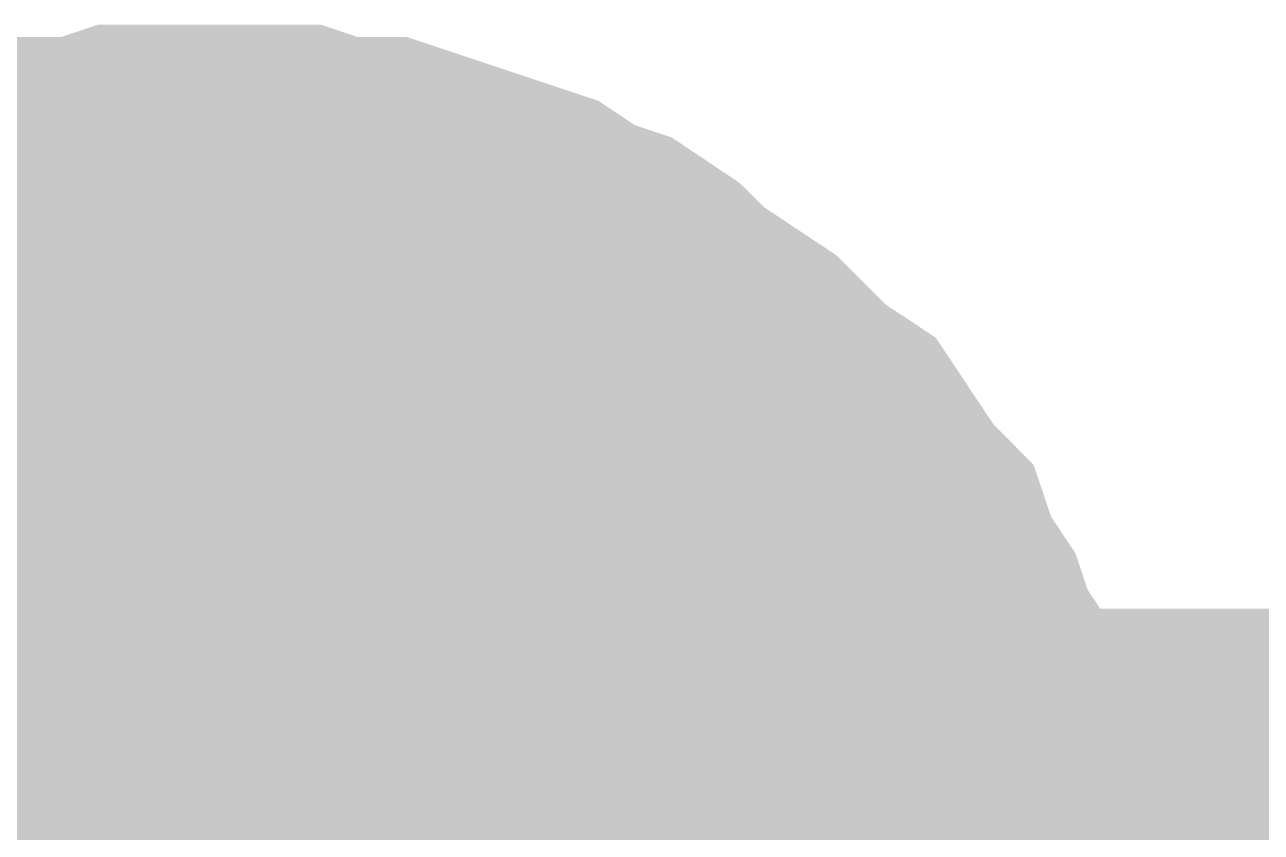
# Model space of a CAD drawing. Header units: inches. Extents: x 0 to 841, y 0 to 594.
# Drawn here: x 67.36 to 68.5, y 560.165 to 560.91 of the extents above; entities that cross this region are included whole.
import ezdxf

# ---------------------------------------------------------------- set-up
doc = ezdxf.new("R2010")
doc.units = ezdxf.units.IN
doc.layers.add('Sheet', color=255, linetype='Continuous')

msp = doc.modelspace()

# ---------------------------------------------------------------- linework, layer by layer
at = {"layer": 'Sheet'}
for points in [[(67.1938, 560.6818, 0.2997, 0.2997, 0), (67.2274, 560.7043, 0.2997, 0.2997, 0), (67.2611, 560.7155, 0.2997, 0.2997, 0), (67.3061, 560.7267, 0.2997, 0.2997, 0), (67.3397, 560.738, 0.2997, 0.2997, 0), (67.3734, 560.7492, 0.2997, 0.2997, 0), (67.4183, 560.7492, 0.2997, 0.2997, 0), (67.452, 560.7604, 0.2997, 0.2997, 0), (67.4857, 560.7604, 0.2997, 0.2997, 0), (67.5306, 560.7604, 0.2997, 0.2997, 0)], [(67.1938, 560.6818, 0.2997, 0.2997, 0), (67.2274, 560.7043, 0.2997, 0.2997, 0), (67.2611, 560.7155, 0.2997, 0.2997, 0), (67.3061, 560.7267, 0.2997, 0.2997, 0), (67.3397, 560.738, 0.2997, 0.2997, 0), (67.3734, 560.7492, 0.2997, 0.2997, 0), (67.4183, 560.7492, 0.2997, 0.2997, 0), (67.452, 560.7604, 0.2997, 0.2997, 0), (67.4857, 560.7604, 0.2997, 0.2997, 0), (67.5306, 560.7604, 0.2997, 0.2997, 0)], [(67.1938, 560.6818, 0.2997, 0.2997, 0), (67.2274, 560.7043, 0.2997, 0.2997, 0), (67.2611, 560.7155, 0.2997, 0.2997, 0), (67.3061, 560.7267, 0.2997, 0.2997, 0), (67.3397, 560.738, 0.2997, 0.2997, 0), (67.3734, 560.7492, 0.2997, 0.2997, 0), (67.4183, 560.7492, 0.2997, 0.2997, 0), (67.452, 560.7604, 0.2997, 0.2997, 0), (67.4857, 560.7604, 0.2997, 0.2997, 0), (67.5306, 560.7604, 0.2997, 0.2997, 0)], [(67.5306, 560.7604, 0.2997, 0.2997, 0), (67.5306, 560.7604, 0.2997, 0.2997, 0)], [(67.5306, 560.7604, 0.2997, 0.2997, 0), (67.5643, 560.7604, 0.2997, 0.2997, 0), (67.6092, 560.7604, 0.2997, 0.2997, 0), (67.6429, 560.7492, 0.2997, 0.2997, 0), (67.6878, 560.7492, 0.2997, 0.2997, 0), (67.7215, 560.738, 0.2997, 0.2997, 0), (67.7552, 560.7267, 0.2997, 0.2997, 0), (67.7889, 560.7155, 0.2997, 0.2997, 0), (67.8226, 560.7043, 0.2997, 0.2997, 0), (67.8563, 560.6818, 0.2997, 0.2997, 0), (67.89, 560.6706, 0.2997, 0.2997, 0), (67.9236, 560.6481, 0.2997, 0.2997, 0), (67.9461, 560.6257, 0.2997, 0.2997, 0), (67.9798, 560.6032, 0.2997, 0.2997, 0), (68.0135, 560.5808, 0.2997, 0.2997, 0), (68.0359, 560.5583, 0.2997, 0.2997, 0), (68.0584, 560.5358, 0.2997, 0.2997, 0), (68.0921, 560.5134, 0.2997, 0.2997, 0), (68.1145, 560.4797, 0.2997, 0.2997, 0), (68.137, 560.446, 0.2997, 0.2997, 0), (68.1594, 560.4235, 0.2997, 0.2997, 0), (68.1707, 560.3899, 0.2997, 0.2997, 0), (68.1931, 560.3562, 0.2997, 0.2997, 0), (68.2044, 560.3225, 0.2997, 0.2997, 0), (68.2268, 560.2888, 0.2997, 0.2997, 0), (68.2381, 560.2551, 0.2997, 0.2997, 0), (68.2493, 560.2214, 0.2997, 0.2997, 0), (68.2605, 560.1877, 0.2997, 0.2997, 0), (68.2717, 560.154, 0.2997, 0.2997, 0), (68.2717, 560.1091, 0.2997, 0.2997, 0), (68.283, 560.0754, 0.2997, 0.2997, 0), (68.283, 560.0305, 0.2997, 0.2997, 0), (68.283, 559.9968, 0.2997, 0.2997, 0)], [(67.5306, 560.7604, 0.2997, 0.2997, 0), (67.5306, 560.7604, 0.2997, 0.2997, 0)], [(67.5306, 560.7604, 0.2997, 0.2997, 0), (67.5643, 560.7604, 0.2997, 0.2997, 0), (67.6092, 560.7604, 0.2997, 0.2997, 0), (67.6429, 560.7492, 0.2997, 0.2997, 0), (67.6878, 560.7492, 0.2997, 0.2997, 0), (67.7215, 560.738, 0.2997, 0.2997, 0), (67.7552, 560.7267, 0.2997, 0.2997, 0), (67.7889, 560.7155, 0.2997, 0.2997, 0), (67.8226, 560.7043, 0.2997, 0.2997, 0), (67.8563, 560.6818, 0.2997, 0.2997, 0), (67.89, 560.6706, 0.2997, 0.2997, 0), (67.9236, 560.6481, 0.2997, 0.2997, 0), (67.9461, 560.6257, 0.2997, 0.2997, 0), (67.9798, 560.6032, 0.2997, 0.2997, 0), (68.0135, 560.5808, 0.2997, 0.2997, 0), (68.0359, 560.5583, 0.2997, 0.2997, 0), (68.0584, 560.5358, 0.2997, 0.2997, 0), (68.0921, 560.5134, 0.2997, 0.2997, 0), (68.1145, 560.4797, 0.2997, 0.2997, 0), (68.137, 560.446, 0.2997, 0.2997, 0), (68.1594, 560.4235, 0.2997, 0.2997, 0), (68.1707, 560.3899, 0.2997, 0.2997, 0), (68.1931, 560.3562, 0.2997, 0.2997, 0), (68.2044, 560.3225, 0.2997, 0.2997, 0), (68.2268, 560.2888, 0.2997, 0.2997, 0), (68.2381, 560.2551, 0.2997, 0.2997, 0), (68.2493, 560.2214, 0.2997, 0.2997, 0), (68.2605, 560.1877, 0.2997, 0.2997, 0), (68.2717, 560.154, 0.2997, 0.2997, 0), (68.2717, 560.1091, 0.2997, 0.2997, 0), (68.283, 560.0754, 0.2997, 0.2997, 0), (68.283, 560.0305, 0.2997, 0.2997, 0), (68.283, 559.9968, 0.2997, 0.2997, 0)], [(67.5306, 560.7604, 0.2997, 0.2997, 0), (67.5306, 560.7604, 0.2997, 0.2997, 0)], [(67.5306, 560.7604, 0.2997, 0.2997, 0), (67.5643, 560.7604, 0.2997, 0.2997, 0), (67.6092, 560.7604, 0.2997, 0.2997, 0), (67.6429, 560.7492, 0.2997, 0.2997, 0), (67.6878, 560.7492, 0.2997, 0.2997, 0), (67.7215, 560.738, 0.2997, 0.2997, 0), (67.7552, 560.7267, 0.2997, 0.2997, 0), (67.7889, 560.7155, 0.2997, 0.2997, 0), (67.8226, 560.7043, 0.2997, 0.2997, 0), (67.8563, 560.6818, 0.2997, 0.2997, 0), (67.89, 560.6706, 0.2997, 0.2997, 0), (67.9236, 560.6481, 0.2997, 0.2997, 0), (67.9461, 560.6257, 0.2997, 0.2997, 0), (67.9798, 560.6032, 0.2997, 0.2997, 0), (68.0135, 560.5808, 0.2997, 0.2997, 0), (68.0359, 560.5583, 0.2997, 0.2997, 0), (68.0584, 560.5358, 0.2997, 0.2997, 0), (68.0921, 560.5134, 0.2997, 0.2997, 0), (68.1145, 560.4797, 0.2997, 0.2997, 0), (68.137, 560.446, 0.2997, 0.2997, 0), (68.1594, 560.4235, 0.2997, 0.2997, 0), (68.1707, 560.3899, 0.2997, 0.2997, 0), (68.1931, 560.3562, 0.2997, 0.2997, 0), (68.2044, 560.3225, 0.2997, 0.2997, 0), (68.2268, 560.2888, 0.2997, 0.2997, 0), (68.2381, 560.2551, 0.2997, 0.2997, 0), (68.2493, 560.2214, 0.2997, 0.2997, 0), (68.2605, 560.1877, 0.2997, 0.2997, 0), (68.2717, 560.154, 0.2997, 0.2997, 0), (68.2717, 560.1091, 0.2997, 0.2997, 0), (68.283, 560.0754, 0.2997, 0.2997, 0), (68.283, 560.0305, 0.2997, 0.2997, 0), (68.283, 559.9968, 0.2997, 0.2997, 0)], [(67.3061, 560.7267, 0.0991, 0.0991, 0), (67.3397, 560.738, 0.0991, 0.0991, 0), (67.3734, 560.7492, 0.0991, 0.0991, 0), (67.4183, 560.7492, 0.0991, 0.0991, 0), (67.452, 560.7604, 0.0991, 0.0991, 0), (67.4857, 560.7604, 0.0991, 0.0991, 0), (67.5306, 560.7604, 0.0991, 0.0991, 0)], [(67.3061, 560.7267, 0.0991, 0.0991, 0), (67.3397, 560.738, 0.0991, 0.0991, 0), (67.3734, 560.7492, 0.0991, 0.0991, 0), (67.4183, 560.7492, 0.0991, 0.0991, 0), (67.452, 560.7604, 0.0991, 0.0991, 0), (67.4857, 560.7604, 0.0991, 0.0991, 0), (67.5306, 560.7604, 0.0991, 0.0991, 0)], [(67.3061, 560.7267, 0.0991, 0.0991, 0), (67.3397, 560.738, 0.0991, 0.0991, 0), (67.3734, 560.7492, 0.0991, 0.0991, 0), (67.4183, 560.7492, 0.0991, 0.0991, 0), (67.452, 560.7604, 0.0991, 0.0991, 0), (67.4857, 560.7604, 0.0991, 0.0991, 0), (67.5306, 560.7604, 0.0991, 0.0991, 0)], [(67.5306, 560.7604, 0.0991, 0.0991, 0), (67.5306, 560.7604, 0.0991, 0.0991, 0)], [(67.5306, 560.7604, 0.0991, 0.0991, 0), (67.5643, 560.7604, 0.0991, 0.0991, 0), (67.6092, 560.7604, 0.0991, 0.0991, 0), (67.6429, 560.7492, 0.0991, 0.0991, 0), (67.6878, 560.7492, 0.0991, 0.0991, 0), (67.7215, 560.738, 0.0991, 0.0991, 0), (67.7552, 560.7267, 0.0991, 0.0991, 0), (67.7889, 560.7155, 0.0991, 0.0991, 0), (67.8226, 560.7043, 0.0991, 0.0991, 0), (67.8563, 560.6818, 0.0991, 0.0991, 0), (67.89, 560.6706, 0.0991, 0.0991, 0), (67.9236, 560.6481, 0.0991, 0.0991, 0), (67.9461, 560.6257, 0.0991, 0.0991, 0), (67.9798, 560.6032, 0.0991, 0.0991, 0), (68.0135, 560.5808, 0.0991, 0.0991, 0), (68.0359, 560.5583, 0.0991, 0.0991, 0), (68.0584, 560.5358, 0.0991, 0.0991, 0), (68.0921, 560.5134, 0.0991, 0.0991, 0), (68.1145, 560.4797, 0.0991, 0.0991, 0), (68.137, 560.446, 0.0991, 0.0991, 0), (68.1594, 560.4235, 0.0991, 0.0991, 0), (68.1707, 560.3899, 0.0991, 0.0991, 0), (68.1931, 560.3562, 0.0991, 0.0991, 0), (68.2044, 560.3225, 0.0991, 0.0991, 0), (68.2268, 560.2888, 0.0991, 0.0991, 0), (68.2381, 560.2551, 0.0991, 0.0991, 0), (68.2493, 560.2214, 0.0991, 0.0991, 0), (68.2605, 560.1877, 0.0991, 0.0991, 0), (68.2717, 560.154, 0.0991, 0.0991, 0), (68.2717, 560.1091, 0.0991, 0.0991, 0)], [(67.5306, 560.7604, 0.0991, 0.0991, 0), (67.5306, 560.7604, 0.0991, 0.0991, 0)], [(67.5306, 560.7604, 0.0991, 0.0991, 0), (67.5643, 560.7604, 0.0991, 0.0991, 0), (67.6092, 560.7604, 0.0991, 0.0991, 0), (67.6429, 560.7492, 0.0991, 0.0991, 0), (67.6878, 560.7492, 0.0991, 0.0991, 0), (67.7215, 560.738, 0.0991, 0.0991, 0), (67.7552, 560.7267, 0.0991, 0.0991, 0), (67.7889, 560.7155, 0.0991, 0.0991, 0), (67.8226, 560.7043, 0.0991, 0.0991, 0), (67.8563, 560.6818, 0.0991, 0.0991, 0), (67.89, 560.6706, 0.0991, 0.0991, 0), (67.9236, 560.6481, 0.0991, 0.0991, 0), (67.9461, 560.6257, 0.0991, 0.0991, 0), (67.9798, 560.6032, 0.0991, 0.0991, 0), (68.0135, 560.5808, 0.0991, 0.0991, 0), (68.0359, 560.5583, 0.0991, 0.0991, 0), (68.0584, 560.5358, 0.0991, 0.0991, 0), (68.0921, 560.5134, 0.0991, 0.0991, 0), (68.1145, 560.4797, 0.0991, 0.0991, 0), (68.137, 560.446, 0.0991, 0.0991, 0), (68.1594, 560.4235, 0.0991, 0.0991, 0), (68.1707, 560.3899, 0.0991, 0.0991, 0), (68.1931, 560.3562, 0.0991, 0.0991, 0), (68.2044, 560.3225, 0.0991, 0.0991, 0), (68.2268, 560.2888, 0.0991, 0.0991, 0), (68.2381, 560.2551, 0.0991, 0.0991, 0), (68.2493, 560.2214, 0.0991, 0.0991, 0), (68.2605, 560.1877, 0.0991, 0.0991, 0), (68.2717, 560.154, 0.0991, 0.0991, 0), (68.2717, 560.1091, 0.0991, 0.0991, 0)], [(67.5306, 560.7604, 0.0991, 0.0991, 0), (67.5306, 560.7604, 0.0991, 0.0991, 0)], [(67.5306, 560.7604, 0.0991, 0.0991, 0), (67.5643, 560.7604, 0.0991, 0.0991, 0), (67.6092, 560.7604, 0.0991, 0.0991, 0), (67.6429, 560.7492, 0.0991, 0.0991, 0), (67.6878, 560.7492, 0.0991, 0.0991, 0), (67.7215, 560.738, 0.0991, 0.0991, 0), (67.7552, 560.7267, 0.0991, 0.0991, 0), (67.7889, 560.7155, 0.0991, 0.0991, 0), (67.8226, 560.7043, 0.0991, 0.0991, 0), (67.8563, 560.6818, 0.0991, 0.0991, 0), (67.89, 560.6706, 0.0991, 0.0991, 0), (67.9236, 560.6481, 0.0991, 0.0991, 0), (67.9461, 560.6257, 0.0991, 0.0991, 0), (67.9798, 560.6032, 0.0991, 0.0991, 0), (68.0135, 560.5808, 0.0991, 0.0991, 0), (68.0359, 560.5583, 0.0991, 0.0991, 0), (68.0584, 560.5358, 0.0991, 0.0991, 0), (68.0921, 560.5134, 0.0991, 0.0991, 0), (68.1145, 560.4797, 0.0991, 0.0991, 0), (68.137, 560.446, 0.0991, 0.0991, 0), (68.1594, 560.4235, 0.0991, 0.0991, 0), (68.1707, 560.3899, 0.0991, 0.0991, 0), (68.1931, 560.3562, 0.0991, 0.0991, 0), (68.2044, 560.3225, 0.0991, 0.0991, 0), (68.2268, 560.2888, 0.0991, 0.0991, 0), (68.2381, 560.2551, 0.0991, 0.0991, 0), (68.2493, 560.2214, 0.0991, 0.0991, 0), (68.2605, 560.1877, 0.0991, 0.0991, 0), (68.2717, 560.154, 0.0991, 0.0991, 0), (68.2717, 560.1091, 0.0991, 0.0991, 0)], [(67.205, 560.3899, 0.2997, 0.2997, 0), (67.2274, 560.4011, 0.2997, 0.2997, 0), (67.2387, 560.4123, 0.2997, 0.2997, 0), (67.2611, 560.4348, 0.2997, 0.2997, 0), (67.2836, 560.446, 0.2997, 0.2997, 0), (67.3061, 560.4572, 0.2997, 0.2997, 0), (67.3285, 560.4572, 0.2997, 0.2997, 0), (67.351, 560.4685, 0.2997, 0.2997, 0), (67.3734, 560.4797, 0.2997, 0.2997, 0), (67.4071, 560.4909, 0.2997, 0.2997, 0), (67.4296, 560.4909, 0.2997, 0.2997, 0), (67.452, 560.4909, 0.2997, 0.2997, 0), (67.4745, 560.5022, 0.2997, 0.2997, 0), (67.5082, 560.5022, 0.2997, 0.2997, 0), (67.5306, 560.5022, 0.2997, 0.2997, 0)], [(67.205, 560.3899, 0.2997, 0.2997, 0), (67.2274, 560.4011, 0.2997, 0.2997, 0), (67.2387, 560.4123, 0.2997, 0.2997, 0), (67.2611, 560.4348, 0.2997, 0.2997, 0), (67.2836, 560.446, 0.2997, 0.2997, 0), (67.3061, 560.4572, 0.2997, 0.2997, 0), (67.3285, 560.4572, 0.2997, 0.2997, 0), (67.351, 560.4685, 0.2997, 0.2997, 0), (67.3734, 560.4797, 0.2997, 0.2997, 0), (67.4071, 560.4909, 0.2997, 0.2997, 0), (67.4296, 560.4909, 0.2997, 0.2997, 0), (67.452, 560.4909, 0.2997, 0.2997, 0), (67.4745, 560.5022, 0.2997, 0.2997, 0), (67.5082, 560.5022, 0.2997, 0.2997, 0), (67.5306, 560.5022, 0.2997, 0.2997, 0)], [(67.5306, 560.5022, 0.2997, 0.2997, 0), (67.5306, 560.5022, 0.2997, 0.2997, 0)], [(67.5306, 560.5022, 0.2997, 0.2997, 0), (67.5531, 560.5022, 0.2997, 0.2997, 0), (67.5868, 560.5022, 0.2997, 0.2997, 0), (67.6092, 560.4909, 0.2997, 0.2997, 0), (67.6317, 560.4909, 0.2997, 0.2997, 0), (67.6541, 560.4909, 0.2997, 0.2997, 0), (67.6766, 560.4797, 0.2997, 0.2997, 0), (67.7103, 560.4685, 0.2997, 0.2997, 0), (67.7327, 560.4572, 0.2997, 0.2997, 0), (67.7552, 560.4572, 0.2997, 0.2997, 0), (67.7777, 560.446, 0.2997, 0.2997, 0), (67.7889, 560.4348, 0.2997, 0.2997, 0), (67.8114, 560.4123, 0.2997, 0.2997, 0), (67.8338, 560.4011, 0.2997, 0.2997, 0), (67.8563, 560.3899, 0.2997, 0.2997, 0), (67.8675, 560.3674, 0.2997, 0.2997, 0), (67.89, 560.3562, 0.2997, 0.2997, 0), (67.9012, 560.3337, 0.2997, 0.2997, 0), (67.9236, 560.3225, 0.2997, 0.2997, 0), (67.9349, 560.3, 0.2997, 0.2997, 0), (67.9461, 560.2776, 0.2997, 0.2997, 0), (67.9686, 560.2551, 0.2997, 0.2997, 0), (67.9798, 560.2439, 0.2997, 0.2997, 0), (67.991, 560.2214, 0.2997, 0.2997, 0), (67.991, 560.199, 0.2997, 0.2997, 0), (68.0022, 560.1765, 0.2997, 0.2997, 0), (68.0135, 560.1428, 0.2997, 0.2997, 0), (68.0247, 560.1204, 0.2997, 0.2997, 0), (68.0247, 560.0979, 0.2997, 0.2997, 0), (68.0247, 560.0754, 0.2997, 0.2997, 0), (68.0359, 560.053, 0.2997, 0.2997, 0), (68.0359, 560.0193, 0.2997, 0.2997, 0), (68.0359, 559.9968, 0.2997, 0.2997, 0)], [(67.5306, 560.5022, 0.2997, 0.2997, 0), (67.5306, 560.5022, 0.2997, 0.2997, 0)], [(67.5306, 560.5022, 0.2997, 0.2997, 0), (67.5531, 560.5022, 0.2997, 0.2997, 0), (67.5868, 560.5022, 0.2997, 0.2997, 0), (67.6092, 560.4909, 0.2997, 0.2997, 0), (67.6317, 560.4909, 0.2997, 0.2997, 0), (67.6541, 560.4909, 0.2997, 0.2997, 0), (67.6766, 560.4797, 0.2997, 0.2997, 0), (67.7103, 560.4685, 0.2997, 0.2997, 0), (67.7327, 560.4572, 0.2997, 0.2997, 0), (67.7552, 560.4572, 0.2997, 0.2997, 0), (67.7777, 560.446, 0.2997, 0.2997, 0), (67.7889, 560.4348, 0.2997, 0.2997, 0), (67.8114, 560.4123, 0.2997, 0.2997, 0), (67.8338, 560.4011, 0.2997, 0.2997, 0), (67.8563, 560.3899, 0.2997, 0.2997, 0), (67.8675, 560.3674, 0.2997, 0.2997, 0), (67.89, 560.3562, 0.2997, 0.2997, 0), (67.9012, 560.3337, 0.2997, 0.2997, 0), (67.9236, 560.3225, 0.2997, 0.2997, 0), (67.9349, 560.3, 0.2997, 0.2997, 0), (67.9461, 560.2776, 0.2997, 0.2997, 0), (67.9686, 560.2551, 0.2997, 0.2997, 0), (67.9798, 560.2439, 0.2997, 0.2997, 0), (67.991, 560.2214, 0.2997, 0.2997, 0), (67.991, 560.199, 0.2997, 0.2997, 0), (68.0022, 560.1765, 0.2997, 0.2997, 0), (68.0135, 560.1428, 0.2997, 0.2997, 0), (68.0247, 560.1204, 0.2997, 0.2997, 0), (68.0247, 560.0979, 0.2997, 0.2997, 0), (68.0247, 560.0754, 0.2997, 0.2997, 0), (68.0359, 560.053, 0.2997, 0.2997, 0), (68.0359, 560.0193, 0.2997, 0.2997, 0), (68.0359, 559.9968, 0.2997, 0.2997, 0)], [(67.3061, 560.4572, 0.0991, 0.0991, 0), (67.3285, 560.4572, 0.0991, 0.0991, 0), (67.351, 560.4685, 0.0991, 0.0991, 0), (67.3734, 560.4797, 0.0991, 0.0991, 0), (67.4071, 560.4909, 0.0991, 0.0991, 0), (67.4296, 560.4909, 0.0991, 0.0991, 0), (67.452, 560.4909, 0.0991, 0.0991, 0), (67.4745, 560.5022, 0.0991, 0.0991, 0), (67.5082, 560.5022, 0.0991, 0.0991, 0), (67.5306, 560.5022, 0.0991, 0.0991, 0)], [(67.3061, 560.4572, 0.0991, 0.0991, 0), (67.3285, 560.4572, 0.0991, 0.0991, 0), (67.351, 560.4685, 0.0991, 0.0991, 0), (67.3734, 560.4797, 0.0991, 0.0991, 0), (67.4071, 560.4909, 0.0991, 0.0991, 0), (67.4296, 560.4909, 0.0991, 0.0991, 0), (67.452, 560.4909, 0.0991, 0.0991, 0), (67.4745, 560.5022, 0.0991, 0.0991, 0), (67.5082, 560.5022, 0.0991, 0.0991, 0), (67.5306, 560.5022, 0.0991, 0.0991, 0)], [(67.5306, 560.5022, 0.0991, 0.0991, 0), (67.5306, 560.5022, 0.0991, 0.0991, 0)], [(67.5306, 560.5022, 0.0991, 0.0991, 0), (67.5531, 560.5022, 0.0991, 0.0991, 0), (67.5868, 560.5022, 0.0991, 0.0991, 0), (67.6092, 560.4909, 0.0991, 0.0991, 0), (67.6317, 560.4909, 0.0991, 0.0991, 0), (67.6541, 560.4909, 0.0991, 0.0991, 0), (67.6766, 560.4797, 0.0991, 0.0991, 0), (67.7103, 560.4685, 0.0991, 0.0991, 0), (67.7327, 560.4572, 0.0991, 0.0991, 0), (67.7552, 560.4572, 0.0991, 0.0991, 0), (67.7777, 560.446, 0.0991, 0.0991, 0), (67.7889, 560.4348, 0.0991, 0.0991, 0), (67.8114, 560.4123, 0.0991, 0.0991, 0), (67.8338, 560.4011, 0.0991, 0.0991, 0), (67.8563, 560.3899, 0.0991, 0.0991, 0), (67.8675, 560.3674, 0.0991, 0.0991, 0), (67.89, 560.3562, 0.0991, 0.0991, 0), (67.9012, 560.3337, 0.0991, 0.0991, 0), (67.9236, 560.3225, 0.0991, 0.0991, 0), (67.9349, 560.3, 0.0991, 0.0991, 0), (67.9461, 560.2776, 0.0991, 0.0991, 0), (67.9686, 560.2551, 0.0991, 0.0991, 0), (67.9798, 560.2439, 0.0991, 0.0991, 0), (67.991, 560.2214, 0.0991, 0.0991, 0), (67.991, 560.199, 0.0991, 0.0991, 0), (68.0022, 560.1765, 0.0991, 0.0991, 0), (68.0135, 560.1428, 0.0991, 0.0991, 0), (68.0247, 560.1204, 0.0991, 0.0991, 0), (68.0247, 560.0979, 0.0991, 0.0991, 0)], [(67.5306, 560.5022, 0.0991, 0.0991, 0), (67.5306, 560.5022, 0.0991, 0.0991, 0)], [(67.5306, 560.5022, 0.0991, 0.0991, 0), (67.5531, 560.5022, 0.0991, 0.0991, 0), (67.5868, 560.5022, 0.0991, 0.0991, 0), (67.6092, 560.4909, 0.0991, 0.0991, 0), (67.6317, 560.4909, 0.0991, 0.0991, 0), (67.6541, 560.4909, 0.0991, 0.0991, 0), (67.6766, 560.4797, 0.0991, 0.0991, 0), (67.7103, 560.4685, 0.0991, 0.0991, 0), (67.7327, 560.4572, 0.0991, 0.0991, 0), (67.7552, 560.4572, 0.0991, 0.0991, 0), (67.7777, 560.446, 0.0991, 0.0991, 0), (67.7889, 560.4348, 0.0991, 0.0991, 0), (67.8114, 560.4123, 0.0991, 0.0991, 0), (67.8338, 560.4011, 0.0991, 0.0991, 0), (67.8563, 560.3899, 0.0991, 0.0991, 0), (67.8675, 560.3674, 0.0991, 0.0991, 0), (67.89, 560.3562, 0.0991, 0.0991, 0), (67.9012, 560.3337, 0.0991, 0.0991, 0), (67.9236, 560.3225, 0.0991, 0.0991, 0), (67.9349, 560.3, 0.0991, 0.0991, 0), (67.9461, 560.2776, 0.0991, 0.0991, 0), (67.9686, 560.2551, 0.0991, 0.0991, 0), (67.9798, 560.2439, 0.0991, 0.0991, 0), (67.991, 560.2214, 0.0991, 0.0991, 0), (67.991, 560.199, 0.0991, 0.0991, 0), (68.0022, 560.1765, 0.0991, 0.0991, 0), (68.0135, 560.1428, 0.0991, 0.0991, 0), (68.0247, 560.1204, 0.0991, 0.0991, 0), (68.0247, 560.0979, 0.0991, 0.0991, 0)], [(42.5239, 559.9968, 0.7493, 0.7493, 0), (42.5239, 559.9968, 0.7493, 0.7493, 0), (52.5288, 559.9968, 0.7493, 0.7493, 0), (67.5306, 559.9968, 0.7493, 0.7493, 0), (67.5306, 559.9968, 0.7493, 0.7493, 0), (82.5212, 559.9968, 0.7493, 0.7493, 0), (89.9435, 559.9968, 0.7493, 0.7493, 0), (89.9435, 559.9968, 0.7493, 0.7493, 0), (95.0302, 559.9968, 0.7493, 0.7493, 0), (95.0302, 554.9997, 0.7493, 0.7493, 0), (95.0302, 554.9997, 0.7493, 0.7493, 0)], [(67.5306, 539.9969, 0.7493, 0.7493, 0), (67.5306, 559.9968, 0.7493, 0.7493, 0)]]:
    msp.add_lwpolyline(points, format="xyseb", dxfattribs=at)
msp.add_lwpolyline([(67.2459, 560, 0.508, 0.508, 1), (67.7539, 560, 0.508, 0.508, 1)], format="xyseb", close=True, dxfattribs=at)

doc.saveas('drawing.dxf')
